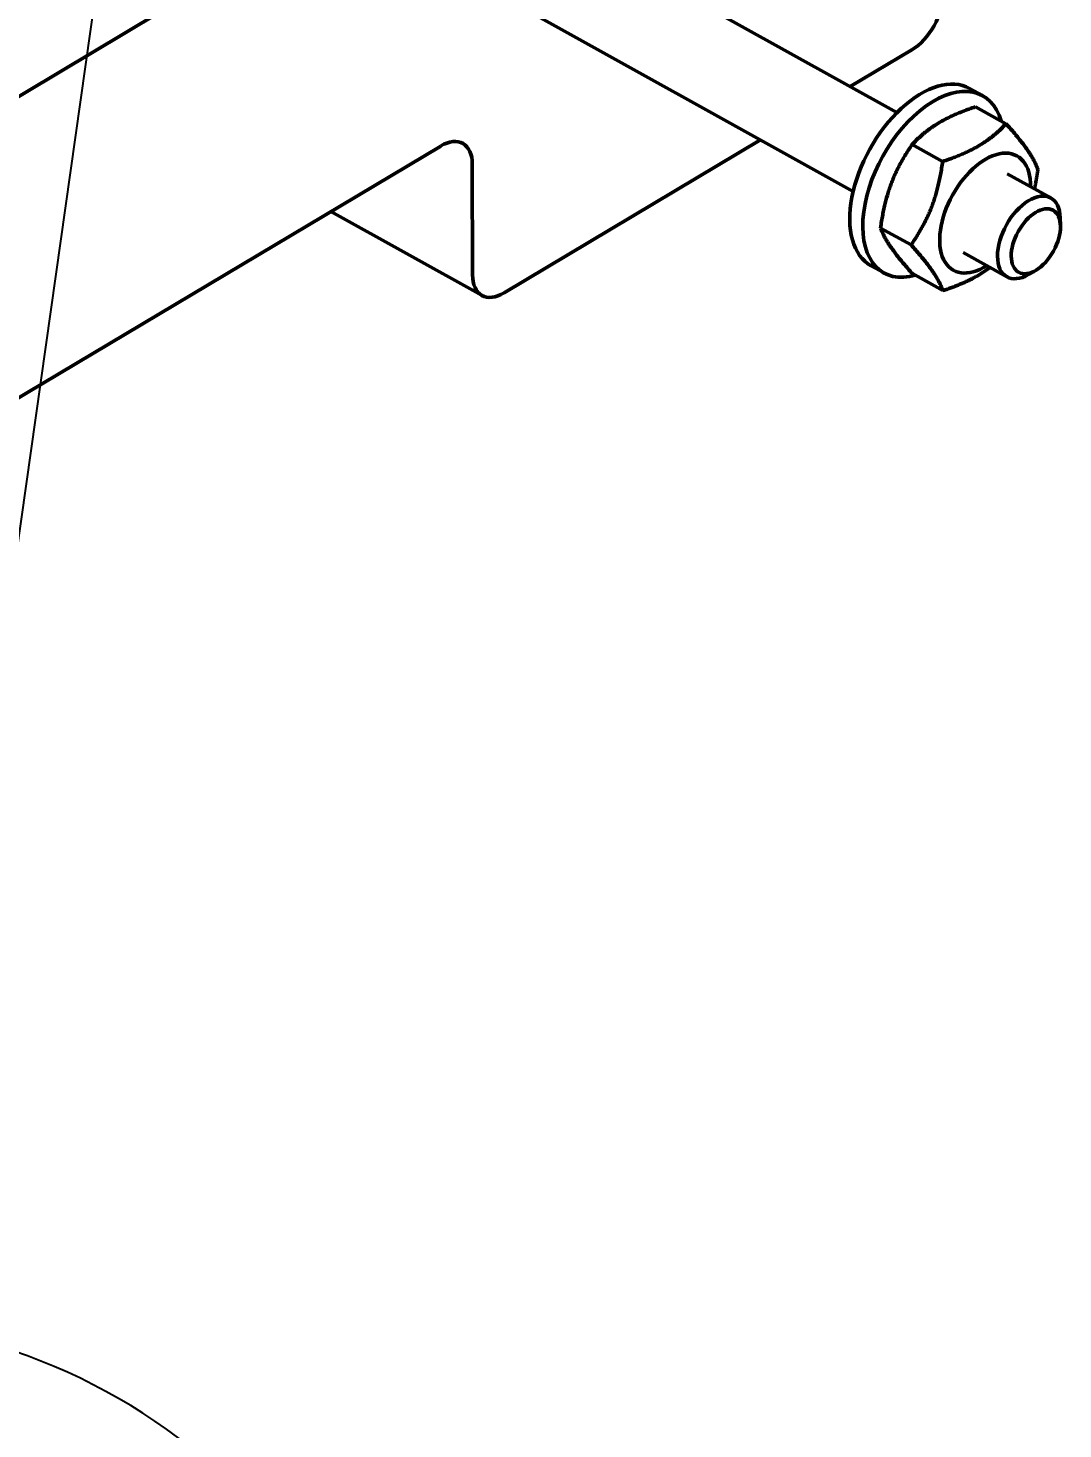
# Model space of a CAD drawing. Header units: millimetres. Extents: x -1901 to 2520, y -3919 to 1782.
# Drawn here: x 1326.7 to 1381.8, y 302.5 to 377 of the extents above; entities that cross this region are included whole.
import ezdxf

# ---------------------------------------------------------------- set-up
doc = ezdxf.new("R2010")
doc.units = ezdxf.units.MM
doc.header["$LTSCALE"] = 6
doc.layers.add('Symbol (ISO)', color=7, linetype='Continuous', lineweight=25)
doc.layers.add('Visible (ISO)', color=7, linetype='Continuous', lineweight=50)
doc.styles.add('Note Text (ISO)', font='tahoma.ttf')

# ---------------------------------------------------------------- blocks, each defined once
blk = doc.blocks.new('Balloon43')
at = {"layer": 'Symbol (ISO)'}
for p, q in [((222.109, 65.921), (221.263, 63.516)), ((221.759, 63.446), (222.109, 65.921)), ((222.254, 63.376), (222.109, 65.921)), ((221.263, 63.516), (222.254, 63.376)), ((221.759, 63.446), (220.041, 51.313)), ((219.307, 51.377), (216.521, 51.377)), ((219.307, 40.877), (216.521, 40.877))]:
    blk.add_line(p, q, dxfattribs=at)
at = {"layer": 'Symbol (ISO)', "flags": 128}
blk.add_lwpolyline([(222.254, 63.376), (222.109, 65.921)], dxfattribs=at)
at = {"layer": 'Symbol (ISO)'}
for centre, start, end in [((216.521, 46.127), 90, 270), ((219.307, 46.127), 270, 90)]:
    blk.add_arc(centre, 5.25, start, end, dxfattribs=at)
blk.add_solid([(222.254, 63.376), (222.109, 65.921), (221.263, 63.516), (222.254, 63.376)], dxfattribs=at)
at = {"layer": 'Symbol (ISO)', "insert": (217.914, 46.164), "char_height": 3.5, "attachment_point": 5, "style": 'Note Text (ISO)'}
blk.add_mtext('1009', dxfattribs=at)

msp = doc.modelspace()

# ---------------------------------------------------------------- linework, layer by layer
at = {"layer": 'Visible (ISO)'}
for p, q in [((1343.083, 383.458), (1319.967, 369.676)), ((1353.459, 383.358), (1372.954, 372.528)), ((1348.692, 380.516), (1370.623, 368.332)), ((1373.747, 375.866), (1370.466, 373.91)), ((1377.509, 373.429), (1376.82, 373.812)), ((1378.755, 371.932), (1377.132, 372.833)), ((1348.678, 370.747), (1306.004, 345.303)), ((1365.699, 371.068), (1352.043, 362.926)), ((1375.381, 369.92), (1373.759, 370.821)), ((1350.368, 363.893), (1350.352, 369.78)), ((1378.811, 369.274), (1381.139, 367.981)), ((1350.872, 362.79), (1342.828, 367.259)), ((1381.654, 366.503), (1381.642, 366.935)), ((1373.704, 365.48), (1372.081, 366.381)), ((1376.48, 365.078), (1378.808, 363.785)), ((1372.265, 363.988), (1371.575, 364.371)), ((1375.4, 363.051), (1373.778, 363.953)), ((1380.335, 364.129), (1379.962, 363.911))]:
    msp.add_line(p, q, dxfattribs=at)
for centre, major_axis, start_param, end_param in [((1373.742, 377.829), (-1.166, -2.098), 0.77595, 2.346747), ((1374.197, 369.092), (2.622, 4.72), 0, 3.141593), ((1374.887, 368.709), (2.622, 4.72), 5.76686, 9.941104), ((1348.683, 368.785), (1.166, 2.098), 5.488339, 7.059136), ((1377.646, 367.176), (1.69, 3.042), 5.473402, 10.234562), ((1379.973, 365.883), (1.166, 2.098), 5.51712, 10.190843), ((1352.038, 364.888), (-1.166, -2.098), 5.488339, 7.059136)]:
    msp.add_ellipse(centre, major_axis=major_axis, ratio=0.569764, start_param=start_param, end_param=end_param, dxfattribs=at)
msp.add_ellipse((1380.343, 365.677), major_axis=(0.915, 1.648), ratio=0.569764, dxfattribs=at)
for points, weights in [([(1377.132, 372.833), (1374.943, 372.107), (1373.759, 370.821)], [1, 1.15470053838, 1]), ([(1375.381, 369.92), (1377.571, 370.647), (1378.755, 371.932)], [1, 1.15470053838, 1]), ([(1378.755, 371.932), (1380.106, 370.438), (1380.451, 369.504)], [1, 1.15470053838, 1]), ([(1373.759, 370.821), (1372.417, 368.881), (1372.081, 366.381)], [1, 1.15470053838, 1]), ([(1373.704, 365.48), (1375.045, 367.421), (1375.381, 369.92)], [1, 1.15470053838, 1]), ([(1380.451, 369.504), (1380.377, 368.949), (1380.271, 368.463)], [1, 1.03065560172, 1.04916171868]), ([(1372.081, 366.381), (1372.427, 365.446), (1373.778, 363.953)], [1, 1.15470053838, 1]), ([(1375.4, 363.051), (1375.055, 363.986), (1373.704, 365.48)], [1, 1.15470053838, 1]), ([(1377.914, 364.281), (1376.972, 363.573), (1375.4, 363.051)], [1.066461537, 1.1063717503, 1])]:
    msp.add_rational_spline(points, weights, degree=2, dxfattribs=at)

# ---------------------------------------------------------------- block references
at = {"layer": 'Symbol (ISO)', "xscale": 6, "yscale": 6, "zscale": 6}
msp.add_blockref('Balloon43', (0, 0), dxfattribs=at)

doc.saveas('drawing.dxf')
